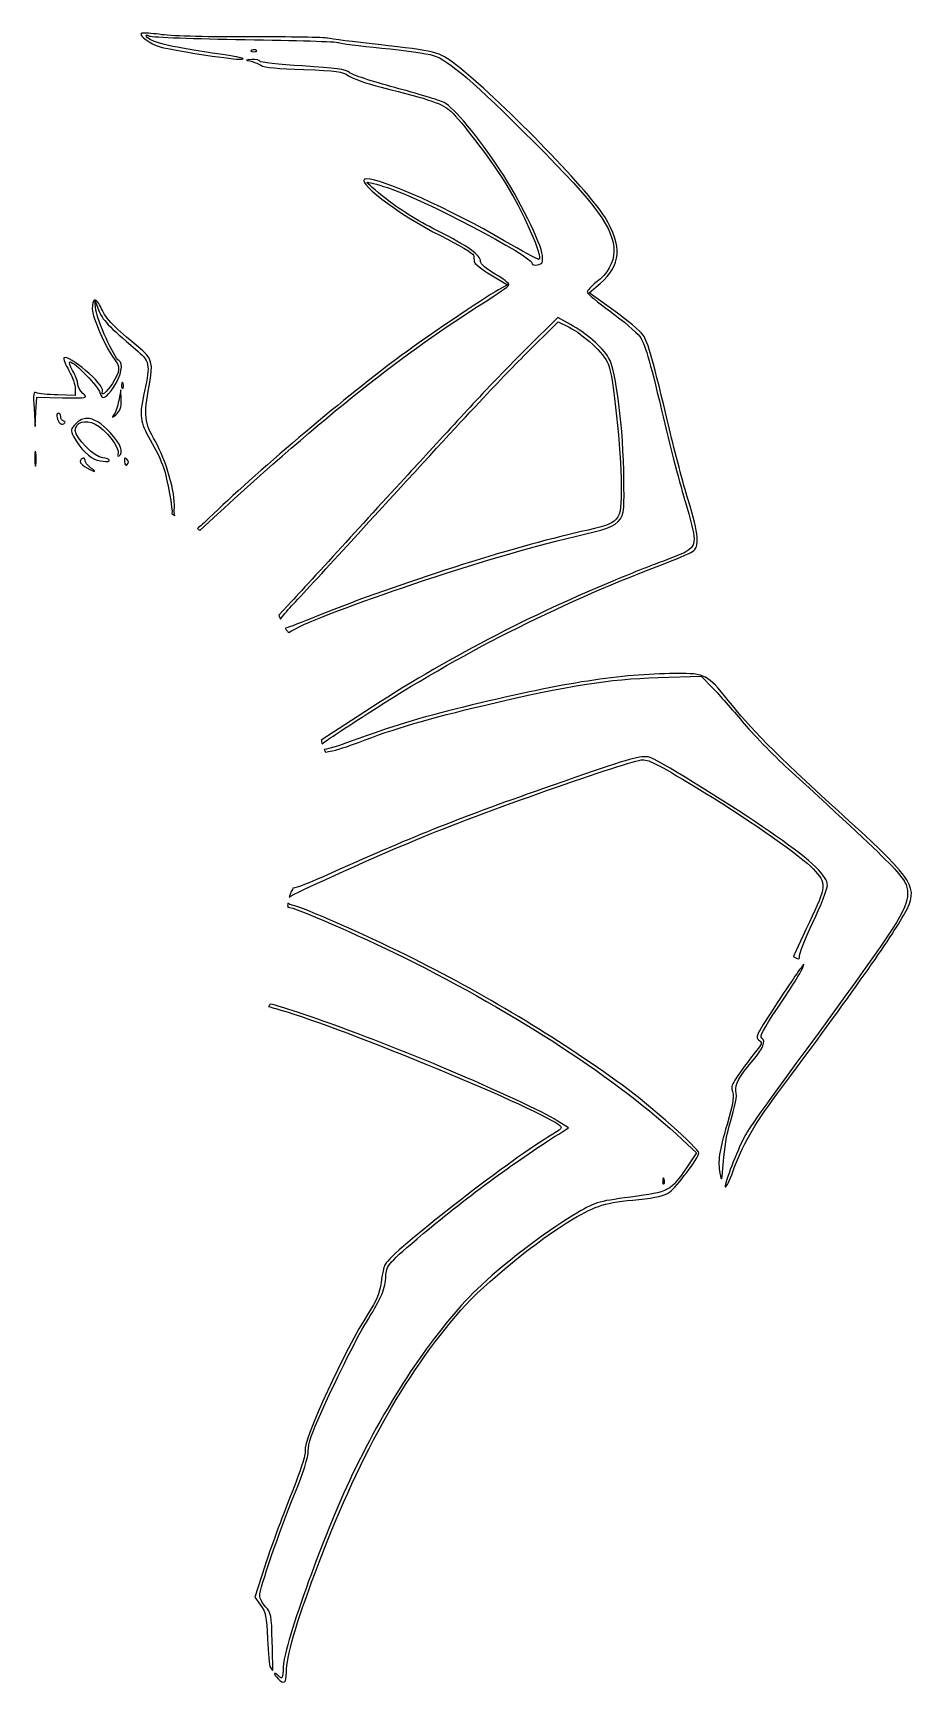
# Model space of a CAD drawing. Header units: millimetres. Extents: x -0.2 to 47.1, y -0.1 to 44.2.
# Drawn here: x 23.39 to 47.12, y -0.07 to 44.16 of the extents above; entities that cross this region are included whole.
import ezdxf

# ---------------------------------------------------------------- set-up
doc = ezdxf.new("R2010")
doc.units = ezdxf.units.MM
doc.layers.add('Capa_1', color=7, linetype='CONTINUOUS')

msp = doc.modelspace()

# ---------------------------------------------------------------- linework, layer by layer
at = {"layer": 'Capa_1', "color": 7}
for points in [[(26.343647, 44.157512)], [(29.250246, 43.452361)], [(29.326021, 43.714591)], [(25.045773, 37.010592)], [(25.775334, 34.808409)], [(24.073095, 33.983434)], [(23.453582, 32.964551)], [(24.742608, 32.78225)], [(25.851481, 32.782407)], [(40.767418, 27.013104)], [(30.213676, 20.861751)], [(44.034858, 19.226008)], [(40.267905, 13.499462)]]:
    msp.add_lwpolyline(points, close=True, dxfattribs=at)
for points in [[(35.654613, 37.683954), (36.095701, 37.418411), (35.86037, 37.286023)], [(38.944054, 36.732772), (38.288705, 37.206666), (38.579123, 37.456378)], [(25.04119, 37.02283), (25.04289, 37.00904)], [(25.04559, 37.01044), (25.04119, 37.02283)], [(25.075683, 36.740681), (25.04289, 37.00918)], [(25.04579, 37.01058), (25.14302, 36.74976)], [(36.53839, 35.517037), (37.451794, 36.429586), (37.74983, 36.284048)], [(37.446565, 36.5455), (36.631788, 35.738403)], [(37.782461, 36.36154), (37.446565, 36.5455)], [(24.522337, 34.638312), (24.522337, 34.459836), (24.051091, 34.471446)], [(25.742954, 34.604396), (25.687234, 34.319574)], [(25.750058, 34.336664), (25.742954, 34.604396)], [(23.416687, 34.098791), (23.448417, 33.624003), (23.468087, 34.016192), (23.487637, 34.408379), (24.175098, 34.396239)], [(24.837592, 33.844515), (24.837677, 33.844415)], [(27.853617, 30.840836), (28.236313, 31.192809)], [(30.323064, 28.95096), (29.971465, 28.571029)], [(40.135515, 26.905474), (41.288693, 26.943524), (41.597773, 26.623213)], [(32.068653, 25.854438), (31.111713, 25.223775)], [(31.222609, 24.909297), (31.346369, 24.930367)], [(39.807903, 24.785322), (39.807776, 24.785314)], [(29.742072, 18.162918), (29.742201, 18.162942)], [(37.577944, 14.749903), (37.733181, 14.846413), (37.428165, 15.037271)], [(40.787607, 14.529595), (41.163071, 14.181454), (40.906667, 13.803821)], [(29.598508, 3.112631), (29.328271, 2.277061), (29.484906, 2.066791)]]:
    msp.add_lwpolyline(points, dxfattribs=at)
for points in [[(26.287408, 44.147065), (26.227888, 44.087225), (26.522013, 43.88054), (26.791963, 43.792539)], [(26.343638, 44.157535), (26.312758, 44.156335), (26.293038, 44.152735), (26.287408, 44.147065)], [(26.839953, 44.117802), (26.628926, 44.146862), (26.436274, 44.161552), (26.343647, 44.157512)], [(26.428809, 44.066636), (26.399589, 44.114176), (26.426109, 44.118906), (26.510049, 44.081306)], [(28.031705, 43.649044), (27.088937, 43.783702), (26.510023, 43.93447), (26.428809, 44.066636)], [(26.510049, 44.081306), (26.578469, 44.050686), (27.731135, 44.008656), (29.071536, 43.987856)], [(26.791963, 43.792539), (27.020768, 43.717899), (28.655451, 43.46125), (28.901698, 43.46125)], [(29.235031, 44.056272), (28.192276, 44.051372), (27.123164, 44.078802), (26.839953, 44.117802)], [(29.071536, 43.987856), (30.411784, 43.967056), (31.537818, 43.931126), (31.573617, 43.907946)], [(31.281174, 44.024362), (31.191814, 44.046892), (30.270841, 44.061202), (29.235031, 44.056272)], [(32.635537, 43.852015), (31.980121, 43.924275), (31.370534, 44.001841), (31.281174, 44.024362)], [(31.573617, 43.907946), (31.609417, 43.884756), (32.129626, 43.817116), (32.729588, 43.757681)], [(34.702622, 43.3231), (34.271042, 43.657955), (34.176355, 43.682192), (32.635537, 43.852015)], [(28.901698, 43.46125), (29.199817, 43.46125), (28.912578, 43.52323), (28.031705, 43.649044)], [(29.250251, 43.452375), (29.078538, 43.445075), (29.068475, 43.437815), (29.196691, 43.413565)], [(29.196691, 43.413565), (29.283431, 43.397165), (29.415032, 43.345575), (29.489141, 43.29892)], [(29.254321, 43.701951), (29.202481, 43.681071), (29.217841, 43.665631), (29.293531, 43.662511)], [(29.461461, 43.406661), (29.461461, 43.436671), (29.366411, 43.457271), (29.250246, 43.452361)], [(29.326031, 43.714601), (29.303461, 43.715588), (29.277771, 43.711401), (29.254321, 43.701951)], [(29.293531, 43.662511), (29.362051, 43.659611), (29.400419, 43.675141), (29.378831, 43.696851)], [(29.378831, 43.696851), (29.368021, 43.707691), (29.348601, 43.713651), (29.326021, 43.714591)], [(30.604101, 43.281295), (29.975661, 43.320275), (29.461461, 43.376665), (29.461461, 43.406661)], [(32.729588, 43.757681), (33.329391, 43.698251), (33.949075, 43.610708), (34.106289, 43.563121)], [(34.106289, 43.563121), (34.516935, 43.438835), (35.202973, 42.849352), (36.811209, 41.238849)], [(29.489141, 43.29892), (29.578021, 43.24297), (29.969296, 43.20341), (30.63889, 43.182618)], [(31.865296, 43.102436), (31.771876, 43.187466), (31.504049, 43.225465), (30.604101, 43.281295)], [(30.63889, 43.182618), (31.52524, 43.155088), (31.677671, 43.134188), (31.841188, 43.017803)], [(31.841188, 43.017803), (31.94418, 42.944513), (32.335613, 42.807591), (32.710926, 42.713703)], [(33.078511, 42.702205), (32.476456, 42.862919), (31.930523, 43.043065), (31.865296, 43.102436)], [(38.703391, 39.237816), (38.25384, 39.975837), (35.840803, 42.439974), (34.702622, 43.3231)], [(32.710926, 42.713703), (34.054724, 42.377504), (34.360275, 42.271306), (34.586473, 42.061974)], [(34.400634, 42.298273), (34.27553, 42.359693), (33.680566, 42.541493), (33.078511, 42.702205)], [(35.906301, 40.487215), (35.313509, 41.382588), (34.656872, 42.17245), (34.400634, 42.298273)], [(34.586473, 42.061974), (34.838752, 41.828499), (35.632616, 40.792159), (35.981836, 40.240448)], [(36.811209, 41.238849), (38.495804, 39.551904), (38.950122, 38.930825), (38.949632, 38.315831)], [(32.327085, 40.258449), (31.920131, 40.258449), (33.148843, 39.314652), (34.319409, 38.728)], [(36.010775, 38.602122), (34.555248, 39.446976), (32.750613, 40.258449), (32.327085, 40.258449)], [(37.03333, 38.209415), (37.00537, 38.511899), (36.388185, 39.759359), (35.906301, 40.487215)], [(32.845592, 39.718549), (32.553812, 39.952279), (32.324678, 40.153282), (32.336469, 40.16512)], [(32.336469, 40.16512), (32.348259, 40.17698), (32.595786, 40.11342), (32.886463, 40.023923)], [(32.886463, 40.023923), (33.756833, 39.755912), (36.792486, 38.163929), (36.759663, 37.992643)], [(35.981836, 40.240448), (36.50112, 39.420075), (37.086646, 38.101419), (36.931668, 38.101419)], [(34.187515, 38.883611), (33.708528, 39.125591), (33.158733, 39.467702), (32.845592, 39.718549)], [(38.579123, 37.456378), (39.146232, 37.943897), (39.181516, 38.452629), (38.703391, 39.237816)], [(35.375472, 38.042426), (35.375472, 38.219917), (35.062226, 38.441728), (34.187515, 38.883611)], [(34.319409, 38.728), (34.793017, 38.490676), (35.184963, 38.259979), (35.190416, 38.215298)], [(36.931668, 38.101419), (36.899738, 38.101419), (36.485321, 38.326699), (36.010775, 38.602122)], [(35.190416, 38.215298), (35.195816, 38.170618), (35.203266, 38.092553), (35.206926, 38.041799)], [(35.206926, 38.041799), (35.210526, 37.991049), (35.412183, 37.829998), (35.654613, 37.683954)], [(35.766549, 37.708454), (35.524771, 37.845216), (35.375472, 37.972771), (35.375472, 38.042426)], [(36.900433, 37.954213), (37.032119, 37.979533), (37.051188, 38.016163), (37.03333, 38.209415)], [(38.949632, 38.315831), (38.949386, 38.014673), (38.778548, 37.718412), (38.467925, 37.480135)], [(36.134777, 37.418526), (36.147337, 37.456366), (35.981641, 37.58677), (35.766549, 37.708454)], [(36.759663, 37.992643), (36.752263, 37.954553), (36.814413, 37.937673), (36.900433, 37.954213)], [(35.86037, 37.286023), (35.420064, 37.038287), (33.850657, 35.973947), (33.100869, 35.414709)], [(35.499993, 36.966974), (35.836433, 37.177423), (36.122226, 37.380681), (36.134777, 37.418526)], [(38.467925, 37.480135), (38.339778, 37.381825), (38.235005, 37.267111), (38.235005, 37.225188)], [(38.235005, 37.225188), (38.235005, 37.183248), (38.513655, 36.948246), (38.854306, 36.703039)], [(25.04289, 37.00918), (25.00222, 37.00108), (24.97727, 36.92341), (24.97727, 36.772107)], [(24.97727, 36.772107), (24.97727, 36.551419), (25.341906, 35.72086), (25.562934, 35.43826)], [(25.04289, 37.00904), (25.043874, 37.00924), (25.04479, 37.01024), (25.04559, 37.01044)], [(25.223349, 36.779265), (25.152679, 36.938941), (25.090172, 37.015192), (25.045773, 37.010592)], [(25.690285, 35.389857), (25.560904, 35.470287), (25.109683, 36.462054), (25.075683, 36.740681)], [(25.14302, 36.74976), (25.24137, 36.485988), (25.411735, 36.305236), (26.137151, 35.695502)], [(26.208216, 35.757051), (25.588823, 36.256719), (25.340493, 36.514608), (25.223349, 36.779265)], [(28.236313, 31.192809), (31.179657, 33.900422), (33.333011, 35.61221), (35.499993, 36.966974)], [(39.729509, 36.075425), (39.658059, 36.176337), (39.304545, 36.472125), (38.944054, 36.732772)], [(37.74983, 36.284048), (38.130482, 36.098059), (38.682077, 35.582615), (38.798922, 35.303835)], [(38.807691, 35.46865), (38.64, 35.748644), (38.196351, 36.134988), (37.782461, 36.36154)], [(38.854306, 36.703039), (39.194958, 36.45783), (39.549404, 36.157344), (39.641917, 36.03535)], [(39.641917, 36.03535), (39.77405, 35.861129), (39.898957, 35.438516), (40.224536, 34.065093)], [(40.435632, 33.554553), (39.992142, 35.429221), (39.864655, 35.884548), (39.729509, 36.075425)], [(24.216304, 35.462389), (24.197664, 35.443639), (24.258924, 35.290722), (24.352378, 35.122544)], [(25.250674, 34.57984), (25.306244, 34.747512), (24.332, 35.578753), (24.216304, 35.462389)], [(25.562934, 35.43826), (25.734131, 35.219374), (25.72606, 35.108156), (25.515074, 34.780912)], [(25.553579, 34.689229), (25.756858, 35.007832), (25.81615, 35.311617), (25.690285, 35.389857)], [(26.137151, 35.695502), (26.51714, 35.376102), (26.533532, 35.298732), (26.374514, 34.571665)], [(26.503206, 34.717729), (26.61872, 35.324838), (26.581476, 35.455938), (26.208216, 35.757051)], [(33.100869, 35.414709), (31.675154, 34.351206), (29.291042, 32.329276), (28.109146, 31.181078)], [(31.793042, 30.424092), (35.114803, 34.050864), (35.704925, 34.684263), (36.53839, 35.517037)], [(36.631788, 35.738403), (36.183573, 35.294491), (35.492262, 34.578306), (35.095452, 34.146931)], [(39.216156, 32.194296), (39.205396, 33.552998), (39.008241, 35.133776), (38.807691, 35.46865)], [(24.450794, 35.123548), (24.372414, 35.257169), (24.345351, 35.356153), (24.387204, 35.356153)], [(24.352378, 35.122544), (24.445838, 34.954384), (24.522337, 34.736469), (24.522337, 34.638312)], [(24.387204, 35.356153), (24.493565, 35.356153), (25.15577, 34.672774), (25.182177, 34.535777)], [(24.587248, 34.766595), (24.587248, 34.835025), (24.525818, 34.995666), (24.450794, 35.123548)], [(38.798922, 35.303835), (38.930041, 34.991002), (39.144812, 32.970606), (39.144812, 32.050288)], [(23.482437, 34.528256), (23.399127, 34.566856), (23.389557, 34.504486), (23.416687, 34.098791)], [(24.051091, 34.471446), (23.791948, 34.477946), (23.536053, 34.503406), (23.482437, 34.528256)], [(24.175098, 34.396239), (24.86231, 34.384209), (24.862438, 34.384259), (24.724842, 34.513182)], [(24.724842, 34.513182), (24.649142, 34.584112), (24.587248, 34.698151), (24.587248, 34.766595)], [(25.182177, 34.535777), (25.224197, 34.317755), (25.349671, 34.369664), (25.553579, 34.689229)], [(25.515074, 34.780912), (25.351907, 34.527838), (25.19352, 34.4074), (25.250674, 34.57984)], [(25.762254, 34.740493), (25.759454, 34.671583), (25.774814, 34.632981), (25.796404, 34.654703)], [(25.775314, 34.808403), (25.768414, 34.801503), (25.763794, 34.778543), (25.762254, 34.740493)], [(25.801604, 34.780069), (25.791244, 34.806129), (25.782174, 34.815289), (25.775334, 34.808409)], [(25.796404, 34.654703), (25.818004, 34.676423), (25.820374, 34.732883), (25.801604, 34.780069)], [(26.374514, 34.571665), (26.229152, 33.907043), (26.248347, 33.745413), (26.529498, 33.268076)], [(26.665932, 33.223918), (26.371424, 33.735516), (26.351383, 33.919783), (26.503206, 34.717729)], [(25.687234, 34.319574), (25.656614, 34.16295), (25.594544, 33.986452), (25.549261, 33.927385)], [(25.612081, 33.944475), (25.721531, 34.038395), (25.755438, 34.134789), (25.750058, 34.336664)], [(35.095452, 34.146931), (34.69864, 33.715541), (34.062689, 33.024278), (33.682191, 32.610862)], [(40.224536, 34.065093), (40.452496, 33.103471), (40.741569, 31.988325), (40.866811, 31.587242)], [(24.073164, 33.983431), (24.005584, 33.983431), (24.014554, 33.859438), (24.090044, 33.737167)], [(24.132375, 33.890754), (24.132375, 33.941684), (24.105675, 33.983434), (24.073095, 33.983434)], [(24.090044, 33.737167), (24.118314, 33.691637), (24.174494, 33.674997), (24.214945, 33.700147)], [(24.210445, 33.772027), (24.167525, 33.786407), (24.132375, 33.839827), (24.132375, 33.890754)], [(24.214945, 33.700147), (24.268675, 33.733547), (24.267675, 33.752927), (24.210445, 33.772027)], [(24.542304, 33.706282), (24.388953, 33.55189), (24.38537, 33.532946), (24.478074, 33.354692)], [(24.522291, 33.523436), (24.522291, 33.740704), (24.784181, 33.823424), (25.058072, 33.692719)], [(24.837677, 33.844415), (24.730993, 33.843922), (24.633246, 33.797725), (24.542304, 33.706282)], [(25.457149, 33.461648), (25.218252, 33.718504), (25.015242, 33.845204), (24.837592, 33.844515)], [(25.058072, 33.692719), (25.321106, 33.567106), (25.721715, 33.044275), (25.666201, 32.898769)], [(25.549261, 33.927385), (25.493131, 33.854145), (25.513161, 33.859535), (25.612081, 33.944475)], [(24.478074, 33.354692), (24.63413, 33.054614), (24.9309, 32.757177), (25.107276, 32.724154)], [(25.255661, 32.784382), (25.041708, 32.796892), (24.522291, 33.320412), (24.522291, 33.523436)], [(25.692861, 32.839919), (25.830531, 32.925499), (25.744271, 33.15296), (25.457149, 33.461648)], [(26.529498, 33.268076), (26.668356, 33.032324), (26.828937, 32.699297), (26.886431, 32.528002)], [(27.174678, 31.452694), (27.206568, 31.841272), (26.95234, 32.726401), (26.665932, 33.223918)], [(40.937902, 31.65898), (40.806729, 32.08818), (40.580719, 32.941248), (40.435632, 33.554553)], [(23.43609, 32.774076), (23.4356, 32.594336), (23.44771, 32.513033), (23.46313, 32.593427)], [(23.45361, 32.964551), (23.44371, 32.979551), (23.43647, 32.908881), (23.43609, 32.774076)], [(23.464112, 32.920251), (23.460412, 32.945091), (23.456812, 32.959551), (23.453582, 32.964551)], [(23.46313, 32.593427), (23.47865, 32.673817), (23.48059, 32.820893), (23.464112, 32.920251)], [(24.717343, 32.774046), (24.606641, 32.705236), (24.644893, 32.618757), (24.831073, 32.517184)], [(24.742603, 32.782246), (24.734803, 32.782186), (24.726283, 32.779546), (24.717343, 32.774046)], [(24.782338, 32.72046), (24.782338, 32.75918), (24.765898, 32.78242), (24.742608, 32.78225)], [(25.432095, 32.725142), (25.43207, 32.752102), (25.352725, 32.778712), (25.255661, 32.784382)], [(25.666201, 32.898769), (25.644811, 32.842719), (25.656401, 32.817249), (25.692861, 32.839919)], [(25.851481, 32.782372), (25.837891, 32.776772), (25.834731, 32.745682), (25.839161, 32.686502)], [(25.868621, 32.779707), (25.861621, 32.783307), (25.856021, 32.784307), (25.851481, 32.782407)], [(25.903401, 32.751107), (25.889341, 32.765237), (25.877891, 32.774897), (25.868621, 32.779707)], [(25.913931, 32.611442), (25.956231, 32.653982), (25.952731, 32.701632), (25.903401, 32.751107)], [(24.928563, 32.523984), (24.848143, 32.580404), (24.782338, 32.668798), (24.782338, 32.72046)], [(24.831073, 32.517184), (25.063605, 32.390308), (25.11401, 32.393824), (24.928563, 32.523984)], [(25.107276, 32.724154), (25.377281, 32.673594), (25.432145, 32.674094), (25.432095, 32.725142)], [(25.839161, 32.686502), (25.846161, 32.594512), (25.871631, 32.568897), (25.913931, 32.611442)], [(26.886431, 32.528002), (26.989682, 32.220362), (27.138427, 31.388293), (27.111608, 31.285437)], [(33.682191, 32.610862), (33.301696, 32.197464), (32.492153, 31.314966), (31.883313, 30.649927)], [(37.650183, 30.618781), (39.322361, 31.017374), (39.226251, 30.920701), (39.216156, 32.194296)], [(39.144812, 32.050288), (39.144812, 31.046544), (39.148712, 31.05111), (38.072492, 30.810661)], [(27.191058, 31.235917), (27.167718, 31.289807), (27.166498, 31.352515), (27.174678, 31.452694)], [(40.866811, 31.587242), (40.992055, 31.186139), (41.094527, 30.755657), (41.094527, 30.630646)], [(41.054298, 30.27905), (41.250559, 30.408376), (41.223884, 30.722738), (40.937902, 31.65898)], [(27.111608, 31.285437), (27.130428, 31.272227), (27.150058, 31.260147), (27.169748, 31.248287)], [(27.169748, 31.248287), (27.176848, 31.244087), (27.183948, 31.239987), (27.191058, 31.235917)], [(28.109146, 31.181078), (27.981185, 31.056773), (27.86409, 30.95228), (27.792197, 30.895746)], [(27.792197, 30.895746), (27.802607, 30.888746), (27.813217, 30.880236), (27.823797, 30.869696)], [(27.823797, 30.869696), (27.833597, 30.859896), (27.843747, 30.850506), (27.853617, 30.840836)], [(30.238884, 28.110418), (30.883174, 28.54597), (35.320993, 30.063528), (37.650183, 30.618781)], [(31.883313, 30.649927), (31.274471, 29.984886), (30.57235, 29.220288), (30.323064, 28.95096)], [(38.072492, 30.810661), (36.227037, 30.398359), (33.162344, 29.420166), (31.036527, 28.565034)], [(41.094527, 30.630646), (41.094527, 30.353119), (41.004367, 30.287165), (40.249668, 30.013384)], [(30.315047, 28.820619), (30.533783, 29.053762), (31.198862, 29.775371), (31.793042, 30.424092)], [(40.155745, 29.898095), (40.574182, 30.057755), (40.978549, 30.229133), (41.054298, 30.27905)], [(32.343087, 25.935371), (34.844194, 27.552305), (37.383086, 28.840035), (40.155745, 29.898095)], [(40.249668, 30.013384), (39.945843, 29.90317), (39.346318, 29.666335), (38.91739, 29.487149)], [(38.91739, 29.487149), (36.418523, 28.443184), (34.257218, 27.296798), (32.068653, 25.854438)], [(30.020945, 28.470049), (30.079845, 28.558069), (30.176472, 28.672916), (30.315047, 28.820619)], [(29.971465, 28.571029), (29.979565, 28.555439), (29.987405, 28.539769), (29.995185, 28.524049)], [(29.995185, 28.524049), (30.003985, 28.506139), (30.012495, 28.488109), (30.020945, 28.470049)], [(31.036527, 28.565034), (30.558425, 28.37265), (30.247424, 28.252329), (30.143054, 28.215358)], [(30.143054, 28.215358), (30.162024, 28.190868), (30.182624, 28.167638), (30.204104, 28.145398)], [(30.204104, 28.145398), (30.220594, 28.128278), (30.212604, 28.136198), (30.227704, 28.121658)], [(30.227704, 28.121658), (30.231504, 28.117858), (30.235404, 28.114158), (30.238884, 28.110418)], [(40.437481, 27.009263), (39.002505, 26.987673), (37.437308, 26.733415), (34.920641, 26.113181)], [(40.767504, 27.013063), (40.671214, 27.012992), (40.56235, 27.011063), (40.437481, 27.009263)], [(42.121783, 26.157239), (41.499897, 26.927138), (41.441516, 27.013605), (40.767418, 27.013104)], [(35.505548, 26.166804), (37.764365, 26.698926), (38.778314, 26.860677), (40.135515, 26.905474)], [(41.597773, 26.623213), (41.767809, 26.447071), (42.122265, 26.043793), (42.385384, 25.727131)], [(34.920641, 26.113181), (33.685438, 25.80878), (33.020964, 25.606594), (31.912225, 25.197693)], [(32.109991, 25.169613), (33.055609, 25.536004), (33.977867, 25.806938), (35.505548, 26.166804)], [(45.261402, 23.050226), (43.444239, 24.70221), (42.709866, 25.428996), (42.121783, 26.157239)], [(31.132419, 25.129165), (31.264204, 25.233513), (31.565758, 25.432868), (32.343087, 25.935371)], [(42.385384, 25.727131), (42.648504, 25.410459), (43.206333, 24.836838), (43.625129, 24.452521)], [(31.111713, 25.223775), (31.111953, 25.222575), (31.112203, 25.221075), (31.112449, 25.219675)], [(31.112449, 25.219675), (31.116949, 25.194815), (31.122349, 25.172325), (31.127919, 25.147675)], [(31.127919, 25.147675), (31.129319, 25.141475), (31.130719, 25.135305), (31.132419, 25.129165)], [(31.912225, 25.197693), (31.565417, 25.069743), (31.330398, 24.997365), (31.188459, 24.974407)], [(31.188459, 24.974407), (31.198679, 24.952127), (31.210489, 24.930637), (31.222609, 24.909297)], [(31.346369, 24.930367), (31.489412, 24.954677), (31.833045, 25.062297), (32.109991, 25.169613)], [(39.807776, 24.785314), (39.556296, 24.798734), (39.060482, 24.630415), (37.292746, 24.013324)], [(40.016072, 24.721232), (39.948472, 24.756162), (39.891728, 24.780852), (39.807903, 24.785322)], [(33.685967, 22.576585), (35.248069, 23.23476), (39.410245, 24.701377), (39.716249, 24.701444)], [(39.716249, 24.701444), (39.911361, 24.701488), (40.142947, 24.57903), (41.38718, 23.817236)], [(43.28076, 22.668378), (42.467335, 23.241549), (40.566968, 24.436432), (40.016072, 24.721232)], [(43.625129, 24.452521), (46.744733, 21.589424), (46.813658, 21.517295), (46.813658, 21.105143)], [(37.292746, 24.013324), (34.800079, 23.143197), (33.714823, 22.712764), (31.394981, 21.6745)], [(41.38718, 23.817236), (42.65258, 23.042521), (43.968961, 22.11789), (44.286814, 21.780721)], [(46.744733, 20.598571), (47.119584, 21.267686), (46.99433, 21.474644), (45.261402, 23.050226)], [(30.252838, 21.028008), (30.414732, 21.144827), (32.176419, 21.940515), (33.685967, 22.576585)], [(44.669142, 21.338747), (44.669142, 21.590615), (44.275809, 21.967281), (43.28076, 22.668378)], [(31.394981, 21.6745), (30.736925, 21.380001), (30.452648, 21.265378), (30.352488, 21.264568)], [(44.286814, 21.780721), (44.651398, 21.393974), (44.646675, 21.331481), (44.177399, 20.338236)], [(30.352488, 21.264568), (30.341558, 21.243008), (30.329968, 21.221758), (30.318478, 21.200488)], [(44.277175, 20.345257), (44.492702, 20.803867), (44.669142, 21.250997), (44.669142, 21.338747)], [(30.211425, 20.847362), (30.208825, 20.827132), (30.209225, 20.809952), (30.210934, 20.789792)], [(30.210934, 20.789792), (30.212134, 20.779282), (30.214134, 20.768962), (30.216334, 20.758632)], [(30.213625, 20.861782), (30.212887, 20.856982), (30.211925, 20.852182), (30.211425, 20.847362)], [(30.355205, 20.803411), (30.283145, 20.821181), (30.240238, 20.839751), (30.213676, 20.861751)], [(30.273788, 21.093758), (30.266188, 21.071358), (30.259838, 21.050388), (30.252838, 21.028008)], [(30.296638, 21.157978), (30.288638, 21.136678), (30.281058, 21.115308), (30.273788, 21.093758)], [(30.318478, 21.200488), (30.310978, 21.186388), (30.304038, 21.172078), (30.296638, 21.157978)], [(33.393447, 19.46931), (32.227378, 20.046677), (30.694475, 20.719761), (30.355205, 20.803411)], [(46.813658, 21.105143), (46.813658, 20.709952), (46.502416, 20.225327), (44.443964, 17.413453)], [(30.216334, 20.758632), (30.39433, 20.756332), (32.088088, 20.022896), (33.328451, 19.406914)], [(43.314019, 15.746658), (45.374073, 18.514381), (46.351462, 19.896575), (46.744733, 20.598571)], [(44.177399, 20.338236), (43.947419, 19.851473), (43.759285, 19.445911), (43.759285, 19.437048)], [(43.916435, 19.429898), (43.899325, 19.474738), (44.061745, 19.886646), (44.277175, 20.345257)], [(39.177481, 15.986098), (37.413291, 17.267598), (35.43965, 18.456221), (33.393447, 19.46931)], [(33.328451, 19.406914), (36.395908, 17.883684), (39.023374, 16.16559), (40.787607, 14.529595)], [(44.034871, 19.226008), (44.005171, 19.214498), (43.802887, 18.916915), (43.303743, 18.165112)], [(43.348027, 18.078557), (43.635942, 18.503595), (43.920433, 18.954404), (43.980148, 19.080215)], [(43.759285, 19.437048), (43.759285, 19.428248), (43.801675, 19.404568), (43.853475, 19.384578)], [(43.853475, 19.384578), (43.911385, 19.362218), (43.935565, 19.379778), (43.916435, 19.429898)], [(43.980148, 19.080215), (44.026258, 19.177365), (44.048358, 19.231238), (44.034858, 19.226008)], [(29.742201, 18.162942), (29.727901, 18.142592), (29.714051, 18.121992), (29.701071, 18.100762)], [(34.46559, 16.420671), (32.631852, 17.195418), (30.337556, 18.034138), (29.742072, 18.162918)], [(43.303743, 18.165112), (42.785357, 17.384315), (42.730128, 17.273632), (42.82394, 17.204304)], [(29.701071, 18.100762), (29.753391, 18.079572), (29.818574, 18.057692), (29.891976, 18.039102)], [(29.891976, 18.039102), (31.253023, 17.694437), (36.736131, 15.449978), (37.455721, 14.942967)], [(42.914427, 17.249881), (42.844447, 17.293381), (42.940567, 17.477063), (43.348027, 18.078557)], [(44.443964, 17.413453), (42.566402, 14.848675), (42.563811, 14.844826), (42.400107, 14.518776)], [(42.80844, 16.969911), (42.227686, 16.22438), (42.067878, 15.97667), (42.107903, 15.882715)], [(42.671481, 16.653431), (42.942569, 16.971684), (43.027395, 17.179658), (42.914427, 17.249881)], [(42.82394, 17.204304), (42.92123, 17.132424), (42.9208, 17.113104), (42.80844, 16.969911)], [(37.428165, 15.037271), (37.053305, 15.271873), (35.807241, 15.85387), (34.46559, 16.420671)], [(42.216935, 15.835863), (42.184565, 16.006163), (42.306035, 16.224641), (42.671481, 16.653431)], [(41.22464, 14.166614), (41.22464, 14.291785), (39.948174, 15.426317), (39.177481, 15.986098)], [(42.107903, 15.882715), (42.176183, 15.722463), (42.147913, 15.517146), (41.977927, 14.939653)], [(42.036185, 14.896887), (42.219962, 15.51293), (42.249315, 15.665519), (42.216935, 15.835863)], [(42.134185, 13.671335), (42.389781, 14.380995), (42.687772, 14.905358), (43.314019, 15.746658)], [(37.183071, 14.596995), (36.055864, 13.912784), (33.019132, 11.543941), (32.819153, 11.192806)], [(33.842464, 12.014935), (35.025967, 13.007041), (36.440223, 14.042674), (37.577944, 14.749903)], [(37.455721, 14.942967), (37.589402, 14.848797), (37.581377, 14.838733), (37.183071, 14.596995)], [(41.977927, 14.939653), (41.765836, 14.219158), (41.726416, 13.949489), (41.786639, 13.630704)], [(41.883359, 13.9491), (41.908459, 14.272624), (41.977199, 14.699173), (42.036185, 14.896887)], [(40.441342, 13.129464), (40.618508, 13.256328), (41.22464, 14.058921), (41.22464, 14.166614)], [(42.400107, 14.518776), (42.185114, 14.090584), (41.879508, 13.262806), (41.936425, 13.262806)], [(40.906667, 13.803821), (40.456853, 13.141134), (40.442334, 13.133339), (39.394401, 12.993146)], [(41.786639, 13.630704), (41.832959, 13.385562), (41.841939, 13.414963), (41.883359, 13.9491)], [(40.254835, 13.431545), (40.252035, 13.362635), (40.267395, 13.324035), (40.288975, 13.345755)], [(40.267905, 13.499465), (40.261005, 13.492565), (40.256375, 13.469625), (40.254835, 13.431545)], [(40.294175, 13.471122), (40.283815, 13.497192), (40.274745, 13.506342), (40.267905, 13.499462)], [(40.288975, 13.345755), (40.310575, 13.367475), (40.312955, 13.423935), (40.294175, 13.471122)], [(41.936425, 13.262806), (41.964245, 13.262806), (42.053265, 13.446658), (42.134185, 13.671335)], [(39.394401, 12.993146), (38.466307, 12.86898), (38.464803, 12.868521), (37.846594, 12.499975)], [(37.85777, 12.408539), (38.471277, 12.771735), (38.713788, 12.843881), (39.616538, 12.931456)], [(39.616538, 12.931456), (40.084897, 12.976876), (40.300478, 13.028586), (40.441342, 13.129464)], [(34.847833, 9.961837), (35.483009, 10.689477), (36.901281, 11.842317), (37.85777, 12.408539)], [(37.846594, 12.499975), (37.115848, 12.06439), (35.915027, 11.14052), (35.283711, 10.528316)], [(32.839577, 10.86914), (32.841277, 11.153474), (32.913417, 11.236123), (33.842464, 12.014935)], [(32.819153, 11.192806), (32.789313, 11.140406), (32.740263, 10.921983), (32.71012, 10.707552)], [(32.71012, 10.707552), (32.66857, 10.411902), (32.585115, 10.210515), (32.364865, 9.874282)], [(32.372085, 9.73305), (32.702796, 10.252267), (32.837857, 10.580552), (32.839577, 10.86914)], [(35.283711, 10.528316), (34.191584, 9.469217), (32.994563, 7.708444), (32.02613, 5.736663)], [(32.364865, 9.874282), (31.761442, 8.953114), (30.621904, 6.47575), (30.674638, 6.199825)], [(30.943661, 2.935151), (32.079611, 5.973824), (33.328057, 8.220647), (34.847833, 9.961837)], [(31.094135, 7.201962), (31.577356, 8.266747), (32.109398, 9.320605), (32.372085, 9.73305)], [(30.761317, 6.201194), (30.761317, 6.383611), (30.86686, 6.701153), (31.094135, 7.201962)], [(30.674638, 6.199825), (30.695758, 6.089301), (30.565014, 5.680713), (30.287623, 4.990579)], [(30.395246, 5.039186), (30.635149, 5.625653), (30.761317, 6.026061), (30.761317, 6.201194)], [(32.02613, 5.736663), (31.233729, 4.123186), (30.118665, 1.054641), (30.092957, 0.416861)], [(29.461537, 2.320431), (29.461537, 2.514511), (29.979601, 4.022694), (30.395246, 5.039186)], [(30.287623, 4.990579), (30.057215, 4.417359), (29.747129, 3.572061), (29.598508, 3.112631)], [(30.176612, 0.271551), (30.176853, 0.679741), (30.433141, 1.569421), (30.943661, 2.935151)], [(29.61893, 2.023611), (29.53237, 2.115411), (29.461537, 2.249001), (29.461537, 2.320431)], [(29.484906, 2.066791), (29.621484, 1.883481), (29.645261, 1.768021), (29.670352, 1.165861)], [(29.797652, 1.088461), (29.777982, 1.796351), (29.763952, 1.869711), (29.61893, 2.023611)], [(29.670352, 1.165861), (29.686172, 0.785981), (29.720502, 0.440371), (29.746642, 0.397831)], [(29.806552, 0.320431), (29.813452, 0.320381), (29.809352, 0.666001), (29.797652, 1.088461)], [(29.746642, 0.397831), (29.772782, 0.355331), (29.799722, 0.320531), (29.806552, 0.320431)], [(29.965262, 0.172891), (29.823903, 0.300361), (29.814132, 0.236691), (29.953592, 0.096391)], [(29.953592, 0.096391), (30.118568, -0.069539), (30.176416, -0.024059), (30.176612, 0.271551)], [(30.092957, 0.416861), (30.079877, 0.091701), (30.071977, 0.076661), (29.965262, 0.172891)]]:
    msp.add_open_spline(points, degree=3, dxfattribs=at)

doc.saveas('drawing.dxf')
